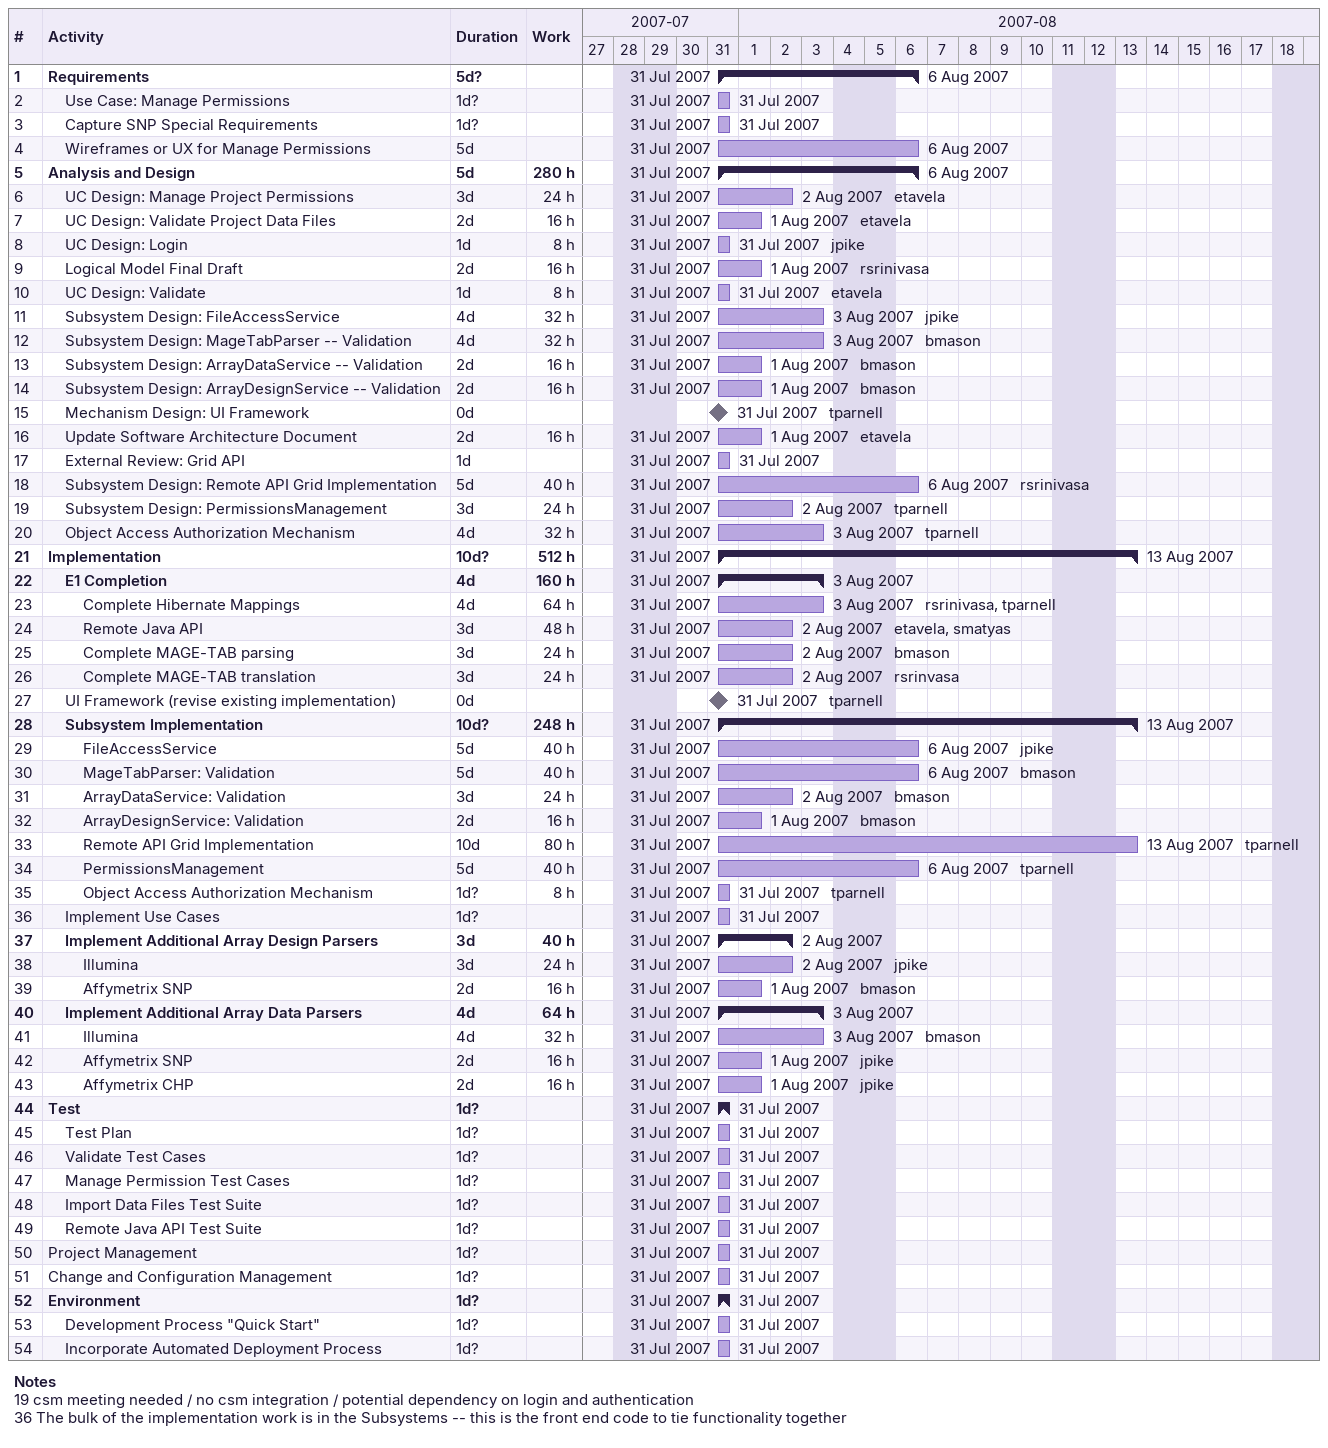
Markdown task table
| ID | Level | Task | Duration | Start | Finish | Resources | Work (h) |
|---|---|---|---|---|---|---|---|
| 1 | 1 | **Requirements** | 5d? | 2007-07-31 | 2007-08-06 |  |  |
| 2 | 2 | Use Case: Manage Permissions | 1d? | 2007-07-31 | 2007-07-31 |  |  |
| 3 | 2 | Capture SNP Special Requirements | 1d? | 2007-07-31 | 2007-07-31 |  |  |
| 4 | 2 | Wireframes or UX for Manage Permissions | 5d | 2007-07-31 | 2007-08-06 |  |  |
| 5 | 1 | **Analysis and Design** | 5d | 2007-07-31 | 2007-08-06 |  | 280 |
| 6 | 2 | UC Design: Manage Project Permissions | 3d | 2007-07-31 | 2007-08-02 | etavela | 24 |
| 7 | 2 | UC Design: Validate Project Data Files | 2d | 2007-07-31 | 2007-08-01 | etavela | 16 |
| 8 | 2 | UC Design: Login | 1d | 2007-07-31 | 2007-07-31 | jpike | 8 |
| 9 | 2 | Logical Model Final Draft | 2d | 2007-07-31 | 2007-08-01 | rsrinivasa | 16 |
| 10 | 2 | UC Design: Validate | 1d | 2007-07-31 | 2007-07-31 | etavela | 8 |
| 11 | 2 | Subsystem Design: FileAccessService | 4d | 2007-07-31 | 2007-08-03 | jpike | 32 |
| 12 | 2 | Subsystem Design: MageTabParser -- Validation | 4d | 2007-07-31 | 2007-08-03 | bmason | 32 |
| 13 | 2 | Subsystem Design: ArrayDataService -- Validation | 2d | 2007-07-31 | 2007-08-01 | bmason | 16 |
| 14 | 2 | Subsystem Design: ArrayDesignService -- Validation | 2d | 2007-07-31 | 2007-08-01 | bmason | 16 |
| 15 | 2 | Mechanism Design: UI Framework | 0d | 2007-07-31 | 2007-07-31 | tparnell |  |
| 16 | 2 | Update Software Architecture Document | 2d | 2007-07-31 | 2007-08-01 | etavela | 16 |
| 17 | 2 | External Review: Grid API | 1d | 2007-07-31 | 2007-07-31 |  |  |
| 18 | 2 | Subsystem Design: Remote API Grid Implementation | 5d | 2007-07-31 | 2007-08-06 | rsrinivasa | 40 |
| 19 | 2 | Subsystem Design: PermissionsManagement | 3d | 2007-07-31 | 2007-08-02 | tparnell | 24 |
| 20 | 2 | Object Access Authorization Mechanism | 4d | 2007-07-31 | 2007-08-03 | tparnell | 32 |
| 21 | 1 | **Implementation** | 10d? | 2007-07-31 | 2007-08-13 |  | 512 |
| 22 | 2 | **E1 Completion** | 4d | 2007-07-31 | 2007-08-03 |  | 160 |
| 23 | 3 | Complete Hibernate Mappings | 4d | 2007-07-31 | 2007-08-03 | rsrinivasa, tparnell | 64 |
| 24 | 3 | Remote Java API | 3d | 2007-07-31 | 2007-08-02 | etavela, smatyas | 48 |
| 25 | 3 | Complete MAGE-TAB parsing | 3d | 2007-07-31 | 2007-08-02 | bmason | 24 |
| 26 | 3 | Complete MAGE-TAB translation | 3d | 2007-07-31 | 2007-08-02 | rsrinvasa | 24 |
| 27 | 2 | UI Framework (revise existing implementation) | 0d | 2007-07-31 | 2007-07-31 | tparnell |  |
| 28 | 2 | **Subsystem Implementation** | 10d? | 2007-07-31 | 2007-08-13 |  | 248 |
| 29 | 3 | FileAccessService | 5d | 2007-07-31 | 2007-08-06 | jpike | 40 |
| 30 | 3 | MageTabParser: Validation | 5d | 2007-07-31 | 2007-08-06 | bmason | 40 |
| 31 | 3 | ArrayDataService: Validation | 3d | 2007-07-31 | 2007-08-02 | bmason | 24 |
| 32 | 3 | ArrayDesignService: Validation | 2d | 2007-07-31 | 2007-08-01 | bmason | 16 |
| 33 | 3 | Remote API Grid Implementation | 10d | 2007-07-31 | 2007-08-13 | tparnell | 80 |
| 34 | 3 | PermissionsManagement | 5d | 2007-07-31 | 2007-08-06 | tparnell | 40 |
| 35 | 3 | Object Access Authorization Mechanism | 1d? | 2007-07-31 | 2007-07-31 | tparnell | 8 |
| 36 | 2 | Implement Use Cases | 1d? | 2007-07-31 | 2007-07-31 |  |  |
| 37 | 2 | **Implement Additional Array Design Parsers** | 3d | 2007-07-31 | 2007-08-02 |  | 40 |
| 38 | 3 | Illumina | 3d | 2007-07-31 | 2007-08-02 | jpike | 24 |
| 39 | 3 | Affymetrix SNP | 2d | 2007-07-31 | 2007-08-01 | bmason | 16 |
| 40 | 2 | **Implement Additional Array Data Parsers** | 4d | 2007-07-31 | 2007-08-03 |  | 64 |
| 41 | 3 | Illumina | 4d | 2007-07-31 | 2007-08-03 | bmason | 32 |
| 42 | 3 | Affymetrix SNP | 2d | 2007-07-31 | 2007-08-01 | jpike | 16 |
| 43 | 3 | Affymetrix CHP | 2d | 2007-07-31 | 2007-08-01 | jpike | 16 |
| 44 | 1 | **Test** | 1d? | 2007-07-31 | 2007-07-31 |  |  |
| 45 | 2 | Test Plan | 1d? | 2007-07-31 | 2007-07-31 |  |  |
| 46 | 2 | Validate Test Cases | 1d? | 2007-07-31 | 2007-07-31 |  |  |
| 47 | 2 | Manage Permission Test Cases | 1d? | 2007-07-31 | 2007-07-31 |  |  |
| 48 | 2 | Import Data Files Test Suite | 1d? | 2007-07-31 | 2007-07-31 |  |  |
| 49 | 2 | Remote Java API Test Suite | 1d? | 2007-07-31 | 2007-07-31 |  |  |
| 50 | 1 | Project Management | 1d? | 2007-07-31 | 2007-07-31 |  |  |
| 51 | 1 | Change and Configuration Management | 1d? | 2007-07-31 | 2007-07-31 |  |  |
| 52 | 1 | **Environment** | 1d? | 2007-07-31 | 2007-07-31 |  |  |
| 53 | 2 | Development Process "Quick Start" | 1d? | 2007-07-31 | 2007-07-31 |  |  |
| 54 | 2 | Incorporate Automated Deployment Process | 1d? | 2007-07-31 | 2007-07-31 |  |  |

Notes
- 19: csm meeting needed / no csm integration / potential dependency on login and authentication
- 36: The bulk of the implementation work is in the Subsystems -- this is the front end code to tie functionality together
